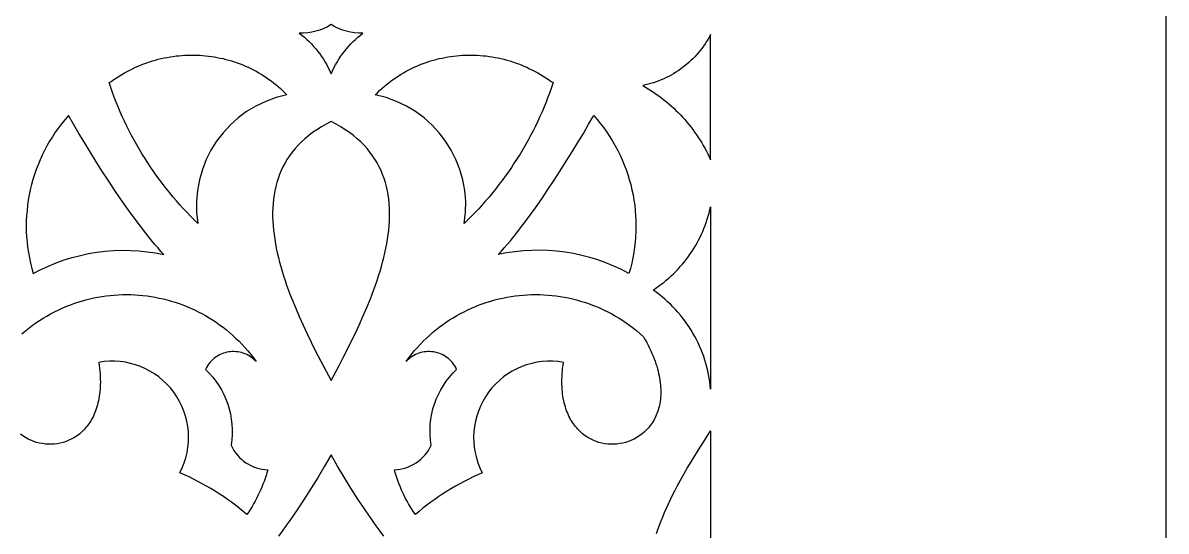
# Model space of a CAD drawing. Extents: x -660 to 660, y -460 to 460.
# Drawn here: x 509.4 to 660, y 122.3 to 189.2 of the extents above; entities that cross this region are included whole.
import ezdxf

# ---------------------------------------------------------------- set-up
doc = ezdxf.new("R2010")
doc.units = 0
doc.layers.add('LAYER_1', color=18, linetype='CONTINUOUS')

msp = doc.modelspace()

# ---------------------------------------------------------------- linework, layer by layer
at = {"layer": 'LAYER_1'}
for points in [[(-660, -460), (660, -460), (660, 460), (-660, 460)], [(600, 171.2), (600, 187.7), (599.83, 187.38), (599.65, 187.07), (599.46, 186.75), (599.26, 186.45), (599.05, 186.15), (598.84, 185.86), (598.62, 185.57), (598.39, 185.3), (598.15, 185.02), (597.91, 184.76), (597.66, 184.5), (597.4, 184.25), (597.13, 184.01), (596.86, 183.77), (596.58, 183.55), (596.3, 183.33), (596.01, 183.11), (595.72, 182.91), (595.41, 182.71), (595.11, 182.53), (594.8, 182.35), (594.48, 182.18), (594.16, 182.02), (593.83, 181.86), (593.5, 181.72), (593.16, 181.59), (592.82, 181.46), (592.47, 181.34), (592.12, 181.24), (591.77, 181.14), (591.41, 181.05), (591.05, 180.98), (591.42, 180.76), (591.78, 180.54), (592.14, 180.32), (592.49, 180.09), (592.84, 179.85), (593.18, 179.6), (593.52, 179.35), (593.85, 179.09), (594.18, 178.82), (594.5, 178.55), (594.82, 178.27), (595.13, 177.99), (595.43, 177.7), (595.73, 177.41), (596.02, 177.11), (596.31, 176.8), (596.59, 176.49), (596.86, 176.17), (597.13, 175.85), (597.39, 175.52), (597.64, 175.18), (597.89, 174.85), (598.13, 174.5), (598.37, 174.15), (598.6, 173.8), (598.82, 173.44), (599.03, 173.08), (599.24, 172.71), (599.44, 172.34), (599.63, 171.97), (599.82, 171.59)], [(550, 142.15), (551.01, 144.05), (551.54, 145.07), (552.08, 146.11), (552.62, 147.19), (553.15, 148.29), (553.68, 149.42), (554.2, 150.57), (554.71, 151.74), (555.19, 152.92), (555.42, 153.52), (555.64, 154.12), (555.86, 154.72), (556.06, 155.32), (556.26, 155.93), (556.45, 156.53), (556.63, 157.14), (556.79, 157.74), (556.95, 158.35), (557.09, 158.95), (557.22, 159.56), (557.33, 160.16), (557.43, 160.76), (557.52, 161.36), (557.59, 161.95), (557.64, 162.54), (557.68, 163.13), (557.7, 163.72), (557.7, 164.3), (557.68, 164.87), (557.64, 165.44), (557.59, 166.01), (557.51, 166.57), (557.41, 167.12), (557.29, 167.67), (557.15, 168.21), (556.98, 168.74), (556.79, 169.26), (556.58, 169.78), (556.34, 170.28), (556.07, 170.78), (555.78, 171.27), (555.46, 171.74), (555.12, 172.21), (554.74, 172.67), (554.34, 173.11), (553.91, 173.55), (553.44, 173.97), (552.95, 174.38), (552.43, 174.77), (551.87, 175.16), (551.28, 175.53), (550.66, 175.88), (550, 176.22), (549.34, 175.88), (548.72, 175.53), (548.13, 175.16), (547.57, 174.77), (547.05, 174.38), (546.56, 173.97), (546.09, 173.55), (545.66, 173.11), (545.26, 172.67), (544.88, 172.21), (544.54, 171.74), (544.22, 171.27), (543.93, 170.78), (543.66, 170.28), (543.42, 169.78), (543.21, 169.26), (543.02, 168.74), (542.85, 168.21), (542.71, 167.67), (542.59, 167.12), (542.49, 166.57), (542.41, 166.01), (542.36, 165.44), (542.32, 164.87), (542.3, 164.3), (542.3, 163.72), (542.32, 163.13), (542.36, 162.54), (542.41, 161.95), (542.48, 161.36), (542.57, 160.76), (542.67, 160.16), (542.78, 159.56), (542.91, 158.95), (543.05, 158.35), (543.21, 157.74), (543.37, 157.14), (543.55, 156.53), (543.74, 155.93), (543.94, 155.32), (544.14, 154.72), (544.36, 154.12), (544.58, 153.52), (544.81, 152.92), (545.29, 151.74), (545.8, 150.57), (546.32, 149.42), (546.85, 148.29), (547.38, 147.19), (547.92, 146.11), (548.99, 144.05)], [(600, 141.02), (599.95, 141.51), (599.89, 142), (599.81, 142.48), (599.72, 142.96), (599.61, 143.44), (599.5, 143.91), (599.37, 144.38), (599.23, 144.85), (599.08, 145.31), (598.91, 145.76), (598.73, 146.21), (598.54, 146.66), (598.34, 147.1), (598.12, 147.53), (597.9, 147.96), (597.66, 148.38), (597.41, 148.79), (597.15, 149.2), (596.88, 149.6), (596.6, 149.99), (596.31, 150.38), (596.01, 150.76), (595.69, 151.13), (595.37, 151.49), (595.03, 151.84), (594.69, 152.19), (594.33, 152.52), (593.97, 152.85), (593.6, 153.17), (593.21, 153.47), (592.82, 153.77), (592.42, 154.06), (592.78, 154.3), (593.14, 154.55), (593.48, 154.81), (593.83, 155.07), (594.16, 155.35), (594.49, 155.63), (594.81, 155.91), (595.12, 156.21), (595.42, 156.51), (595.71, 156.82), (596, 157.14), (596.28, 157.46), (596.55, 157.79), (596.81, 158.12), (597.07, 158.47), (597.31, 158.81), (597.55, 159.16), (597.78, 159.52), (598, 159.89), (598.21, 160.25), (598.41, 160.63), (598.6, 161.01), (598.78, 161.39), (598.96, 161.78), (599.12, 162.17), (599.28, 162.56), (599.42, 162.96), (599.56, 163.37), (599.68, 163.78), (599.8, 164.19), (599.9, 164.6), (600, 165.02)]]:
    msp.add_lwpolyline(points, close=True, dxfattribs=at)
for points in [[(550, 182.53, -0.125473), (554.19, 187.88, -0.158351), (550, 189, -0.158351), (545.81, 187.88, -0.125473)], [(532.45, 162.83), (531.97, 163.3), (531.49, 163.77), (531.02, 164.26), (530.55, 164.76), (530.09, 165.26), (529.64, 165.78), (529.19, 166.3), (528.75, 166.84), (528.32, 167.38), (527.89, 167.93), (527.47, 168.48), (527.06, 169.05), (526.65, 169.62), (526.25, 170.2), (525.87, 170.78), (525.49, 171.37), (525.11, 171.96), (524.75, 172.56), (524.4, 173.17), (524.06, 173.78), (523.72, 174.39), (523.4, 175.01), (523.08, 175.64), (522.78, 176.26), (522.49, 176.89), (522.2, 177.52), (521.93, 178.16), (521.67, 178.79), (521.43, 179.43), (521.19, 180.07), (520.97, 180.71), (520.75, 181.35), (521.03, 181.5), (521.37, 181.75), (521.71, 181.98), (522.06, 182.2), (522.41, 182.42), (522.77, 182.63), (523.12, 182.82), (523.49, 183.01), (523.85, 183.19), (524.22, 183.37), (524.59, 183.53), (524.96, 183.68), (525.33, 183.83), (525.71, 183.97), (526.09, 184.09), (526.47, 184.21), (526.85, 184.32), (527.24, 184.42), (527.62, 184.52), (528.01, 184.6), (528.4, 184.68), (528.79, 184.75), (529.18, 184.8), (529.57, 184.86), (529.96, 184.9), (530.35, 184.93), (530.74, 184.95), (531.13, 184.97), (531.52, 184.98), (531.91, 184.98), (532.3, 184.97), (532.69, 184.95), (533.08, 184.92), (533.47, 184.89), (533.86, 184.85), (534.24, 184.8), (534.63, 184.74), (535.01, 184.67), (535.39, 184.59), (535.77, 184.51), (536.15, 184.41), (536.52, 184.31), (536.89, 184.2), (537.26, 184.09), (537.63, 183.96), (538, 183.83), (538.36, 183.68), (538.72, 183.53), (539.07, 183.37), (539.42, 183.21), (539.77, 183.03), (540.12, 182.85), (540.46, 182.66), (540.79, 182.46), (541.12, 182.25), (541.45, 182.04), (541.77, 181.81), (542.09, 181.58), (542.41, 181.34), (542.71, 181.09), (543.02, 180.84), (543.32, 180.58), (543.61, 180.3), (543.9, 180.02), (544.18, 179.74, 0.402098)], [(567.55, 162.83, 0.402098), (555.82, 179.74), (556.1, 180.02), (556.39, 180.3), (556.68, 180.58), (556.98, 180.84), (557.29, 181.09), (557.59, 181.34), (557.91, 181.58), (558.23, 181.81), (558.55, 182.04), (558.88, 182.25), (559.21, 182.46), (559.54, 182.66), (559.88, 182.85), (560.23, 183.03), (560.58, 183.21), (560.93, 183.37), (561.28, 183.53), (561.64, 183.68), (562, 183.83), (562.37, 183.96), (562.74, 184.09), (563.11, 184.2), (563.48, 184.31), (563.85, 184.41), (564.23, 184.51), (564.61, 184.59), (564.99, 184.67), (565.37, 184.74), (565.76, 184.8), (566.14, 184.85), (566.53, 184.89), (566.92, 184.92), (567.31, 184.95), (567.7, 184.97), (568.09, 184.98), (568.48, 184.98), (568.87, 184.97), (569.26, 184.95), (569.65, 184.93), (570.04, 184.9), (570.43, 184.86), (570.82, 184.8), (571.21, 184.75), (571.6, 184.68), (571.99, 184.6), (572.38, 184.52), (572.76, 184.42), (573.15, 184.32), (573.53, 184.21), (573.91, 184.09), (574.29, 183.97), (574.67, 183.83), (575.04, 183.68), (575.41, 183.53), (575.78, 183.37), (576.15, 183.19), (576.51, 183.01), (576.88, 182.82), (577.23, 182.63), (577.59, 182.42), (577.94, 182.2), (578.29, 181.98), (578.63, 181.75), (578.97, 181.5), (579.25, 181.35), (579.03, 180.71), (578.81, 180.07), (578.57, 179.43), (578.33, 178.79), (578.07, 178.16), (577.8, 177.52), (577.51, 176.89), (577.22, 176.26), (576.92, 175.64), (576.6, 175.01), (576.28, 174.39), (575.94, 173.78), (575.6, 173.17), (575.25, 172.56), (574.89, 171.96), (574.51, 171.37), (574.13, 170.78), (573.75, 170.2), (573.35, 169.62), (572.94, 169.05), (572.53, 168.48), (572.11, 167.93), (571.68, 167.38), (571.25, 166.84), (570.81, 166.3), (570.36, 165.78), (569.91, 165.26), (569.45, 164.76), (568.98, 164.26), (568.51, 163.77), (568.03, 163.3)], [(510.77, 156.22, -0.182436), (527.98, 158.72), (527.59, 159.15), (527.2, 159.6), (526.8, 160.07), (526.39, 160.55), (525.58, 161.56), (524.75, 162.63), (523.92, 163.74), (523.09, 164.89), (522.26, 166.08), (521.43, 167.29), (520.62, 168.51), (519.81, 169.75), (519.02, 171), (518.25, 172.24), (517.5, 173.47), (516.77, 174.68), (516.08, 175.87), (515.41, 177.03), (514.95, 176.49), (514.5, 175.95), (514.08, 175.39), (513.67, 174.82), (513.29, 174.24), (512.92, 173.65), (512.57, 173.04), (512.25, 172.43), (511.94, 171.81), (511.66, 171.18), (511.39, 170.55), (511.14, 169.9), (510.92, 169.25), (510.72, 168.59), (510.53, 167.93), (510.37, 167.26), (510.23, 166.58), (510.11, 165.9), (510.01, 165.22), (509.94, 164.53), (509.88, 163.84), (509.85, 163.15), (509.84, 162.46), (509.85, 161.76), (509.89, 161.07), (509.95, 160.37), (510.02, 159.68), (510.13, 158.98), (510.25, 158.29), (510.4, 157.6), (510.57, 156.91)], [(572.02, 158.72), (572.41, 159.15), (572.8, 159.6), (573.2, 160.07), (573.61, 160.55), (574.42, 161.56), (575.25, 162.63), (576.08, 163.74), (576.91, 164.89), (577.74, 166.08), (578.57, 167.29), (579.38, 168.51), (580.19, 169.75), (580.98, 171), (581.75, 172.24), (582.5, 173.47), (583.23, 174.68), (583.92, 175.87), (584.59, 177.03), (585.05, 176.49), (585.5, 175.95), (585.92, 175.39), (586.33, 174.82), (586.71, 174.24), (587.08, 173.65), (587.43, 173.04), (587.75, 172.43), (588.06, 171.81), (588.34, 171.18), (588.61, 170.55), (588.86, 169.9), (589.08, 169.25), (589.28, 168.59), (589.47, 167.93), (589.63, 167.26), (589.77, 166.58), (589.89, 165.9), (589.99, 165.22), (590.06, 164.53), (590.12, 163.84), (590.15, 163.15), (590.16, 162.46), (590.15, 161.76), (590.11, 161.07), (590.05, 160.37), (589.98, 159.68), (589.87, 158.98), (589.75, 158.29), (589.6, 157.6), (589.43, 156.91), (589.23, 156.22, 0.182436)], [(561.1, 124.52), (560.86, 124.87), (560.64, 125.21), (560.42, 125.56), (560.21, 125.92), (560.01, 126.28), (559.82, 126.64), (559.64, 127), (559.46, 127.37), (559.29, 127.74), (559.13, 128.12), (558.98, 128.49), (558.83, 128.87), (558.69, 129.25), (558.57, 129.64), (558.45, 130.02), (558.33, 130.41), (558.72, 130.43), (559.11, 130.49), (559.48, 130.57), (559.85, 130.67), (560.21, 130.8), (560.56, 130.95), (560.89, 131.13), (561.22, 131.33), (561.52, 131.55), (561.82, 131.79), (562.09, 132.06), (562.35, 132.34), (562.59, 132.64), (562.81, 132.96), (563, 133.29), (563.18, 133.65, -0.249326), (566.54, 143.62), (566.42, 143.86), (566.29, 144.09), (566.14, 144.31), (565.98, 144.51), (565.82, 144.7), (565.64, 144.87), (565.45, 145.04), (565.26, 145.19), (565.05, 145.33), (564.84, 145.45), (564.63, 145.56), (564.41, 145.66), (564.18, 145.74), (563.95, 145.81), (563.72, 145.87), (563.48, 145.91), (563.24, 145.94), (563, 145.96), (562.76, 145.96), (562.52, 145.94), (562.28, 145.92), (562.04, 145.88), (561.8, 145.82), (561.57, 145.75), (561.34, 145.66), (561.11, 145.56), (560.89, 145.45), (560.68, 145.32), (560.47, 145.17), (560.27, 145.01), (560.07, 144.84), (559.89, 144.65), (560.24, 145.12), (560.59, 145.59), (560.96, 146.04), (561.34, 146.47), (561.73, 146.9), (562.13, 147.31), (562.53, 147.7), (562.95, 148.09), (563.37, 148.46), (563.8, 148.82), (564.24, 149.16), (564.69, 149.5), (565.14, 149.82), (565.61, 150.12), (566.07, 150.41), (566.55, 150.69), (567.03, 150.96), (567.52, 151.21), (568.01, 151.45), (568.51, 151.68), (569.01, 151.89), (569.52, 152.09), (570.03, 152.28), (570.54, 152.45), (571.06, 152.61), (571.58, 152.75), (572.11, 152.89), (572.64, 153), (573.17, 153.11), (573.71, 153.2), (574.24, 153.28), (574.78, 153.34), (575.32, 153.39), (575.86, 153.42), (576.4, 153.45), (576.94, 153.45), (577.48, 153.45), (578.03, 153.43), (578.57, 153.39), (579.11, 153.34), (579.65, 153.28), (580.19, 153.21), (580.73, 153.12), (581.26, 153.01), (581.8, 152.89), (582.33, 152.76), (582.86, 152.61), (583.38, 152.45), (583.91, 152.27), (584.43, 152.08), (584.94, 151.88), (585.45, 151.66), (585.96, 151.43), (586.46, 151.18), (586.96, 150.92), (587.45, 150.64), (587.94, 150.35), (588.42, 150.04), (588.89, 149.72), (589.36, 149.39), (589.82, 149.04), (590.28, 148.67), (590.72, 148.29), (591.16, 147.9), (591.37, 147.52), (591.57, 147.15), (591.76, 146.79), (591.94, 146.42), (592.11, 146.07), (592.27, 145.72), (592.41, 145.37), (592.55, 145.02), (592.67, 144.69), (592.79, 144.35), (592.89, 144.02), (592.99, 143.7), (593.07, 143.38), (593.15, 143.06), (593.21, 142.75), (593.27, 142.45), (593.32, 142.15), (593.36, 141.85), (593.39, 141.56), (593.41, 141.27), (593.43, 140.99), (593.43, 140.72), (593.43, 140.45), (593.42, 140.18), (593.4, 139.92), (593.38, 139.66), (593.34, 139.41), (593.3, 139.17), (593.26, 138.92), (593.2, 138.69), (593.14, 138.46), (593.08, 138.23), (593, 138.01), (592.92, 137.8), (592.74, 137.38), (592.54, 136.99), (592.32, 136.62), (592.08, 136.27), (591.81, 135.94), (591.53, 135.64), (591.24, 135.35), (590.92, 135.09), (590.6, 134.85), (590.26, 134.64), (589.91, 134.45), (589.55, 134.28), (589.18, 134.13), (588.8, 134.01), (588.42, 133.91), (588.03, 133.84), (587.64, 133.79), (587.24, 133.76), (586.85, 133.76), (586.45, 133.78), (586.06, 133.83), (585.67, 133.91), (585.28, 134.01), (584.9, 134.13), (584.53, 134.28), (584.16, 134.46), (583.8, 134.66), (583.46, 134.89), (583.12, 135.15), (582.8, 135.43), (582.49, 135.74), (582.35, 135.91), (582.2, 136.08), (582.06, 136.26), (581.93, 136.44), (581.8, 136.64), (581.67, 136.83), (581.55, 137.04), (581.43, 137.25), (581.32, 137.47), (581.22, 137.7), (581.12, 137.94), (581.03, 138.18), (580.94, 138.43), (580.86, 138.68), (580.78, 138.94), (580.71, 139.21), (580.65, 139.49), (580.59, 139.78), (580.54, 140.07), (580.5, 140.37), (580.47, 140.67), (580.44, 140.99), (580.42, 141.31), (580.41, 141.64), (580.4, 141.97), (580.41, 142.31), (580.42, 142.66), (580.44, 143.02), (580.47, 143.39), (580.5, 143.76), (580.55, 144.14), (580.6, 144.53, 0.623384), (569.91, 130.02), (569.31, 129.75), (568.72, 129.47), (568.13, 129.18), (567.54, 128.88), (566.97, 128.57), (566.4, 128.25), (565.84, 127.92), (565.28, 127.58), (564.73, 127.23), (564.19, 126.87), (563.65, 126.5), (563.13, 126.12), (562.61, 125.73), (562.1, 125.34), (561.59, 124.93)]]:
    msp.add_lwpolyline(points, format="xyb", close=True, dxfattribs=at)
msp.add_lwpolyline([(509.28, 148.29), (509.72, 148.67), (510.18, 149.04), (510.64, 149.39), (511.11, 149.72), (511.58, 150.04), (512.06, 150.35), (512.55, 150.64), (513.04, 150.92), (513.54, 151.18), (514.04, 151.43), (514.55, 151.66), (515.06, 151.88), (515.57, 152.08), (516.09, 152.27), (516.62, 152.45), (517.14, 152.61), (517.67, 152.76), (518.2, 152.89), (518.74, 153.01), (519.27, 153.12), (519.81, 153.21), (520.35, 153.28), (520.89, 153.34), (521.43, 153.39), (521.97, 153.43), (522.52, 153.45), (523.06, 153.45), (523.6, 153.45), (524.14, 153.42), (524.68, 153.39), (525.22, 153.34), (525.76, 153.28), (526.29, 153.2), (526.83, 153.11), (527.36, 153), (527.89, 152.89), (528.42, 152.75), (528.94, 152.61), (529.46, 152.45), (529.97, 152.28), (530.48, 152.09), (530.99, 151.89), (531.49, 151.68), (531.99, 151.45), (532.48, 151.21), (532.97, 150.96), (533.45, 150.69), (533.93, 150.41), (534.39, 150.12), (534.86, 149.82), (535.31, 149.5), (535.76, 149.16), (536.2, 148.82), (536.63, 148.46), (537.05, 148.09), (537.47, 147.7), (537.87, 147.31), (538.27, 146.9), (538.66, 146.47), (539.04, 146.04), (539.41, 145.59), (539.76, 145.12), (540.11, 144.65), (539.93, 144.84), (539.73, 145.01), (539.53, 145.17), (539.32, 145.32), (539.11, 145.45), (538.89, 145.56), (538.66, 145.66), (538.43, 145.75), (538.2, 145.82), (537.96, 145.88), (537.72, 145.92), (537.48, 145.94), (537.24, 145.96), (537, 145.96), (536.76, 145.94), (536.52, 145.91), (536.28, 145.87), (536.05, 145.81), (535.82, 145.74), (535.59, 145.66), (535.37, 145.56), (535.16, 145.45), (534.95, 145.33), (534.74, 145.19), (534.55, 145.04), (534.36, 144.87), (534.18, 144.7), (534.02, 144.51), (533.86, 144.31), (533.71, 144.09), (533.58, 143.86), (533.46, 143.62, -0.249326), (536.82, 133.65), (537, 133.29), (537.19, 132.96), (537.41, 132.64), (537.65, 132.34), (537.91, 132.06), (538.18, 131.79), (538.48, 131.55), (538.78, 131.33), (539.11, 131.13), (539.44, 130.95), (539.79, 130.8), (540.15, 130.67), (540.52, 130.57), (540.89, 130.49), (541.28, 130.43), (541.67, 130.41), (541.55, 130.02), (541.43, 129.64), (541.31, 129.25), (541.17, 128.87), (541.02, 128.49), (540.87, 128.12), (540.71, 127.74), (540.54, 127.37), (540.36, 127), (540.18, 126.64), (539.99, 126.28), (539.79, 125.92), (539.58, 125.56), (539.36, 125.21), (539.14, 124.87), (538.9, 124.52), (538.41, 124.93), (537.9, 125.34), (537.39, 125.73), (536.87, 126.12), (536.35, 126.5), (535.81, 126.87), (535.27, 127.23), (534.72, 127.58), (534.16, 127.92), (533.6, 128.25), (533.03, 128.57), (532.46, 128.88), (531.87, 129.18), (531.28, 129.47), (530.69, 129.75), (530.09, 130.02, 0.623384), (519.4, 144.53), (519.45, 144.14), (519.5, 143.76), (519.53, 143.39), (519.56, 143.02), (519.58, 142.66), (519.59, 142.31), (519.6, 141.97), (519.59, 141.64), (519.58, 141.31), (519.56, 140.99), (519.53, 140.67), (519.5, 140.37), (519.46, 140.07), (519.41, 139.78), (519.35, 139.49), (519.29, 139.21), (519.22, 138.94), (519.14, 138.68), (519.06, 138.43), (518.97, 138.18), (518.88, 137.94), (518.78, 137.7), (518.68, 137.47), (518.57, 137.25), (518.45, 137.04), (518.33, 136.83), (518.2, 136.64), (518.07, 136.44), (517.94, 136.26), (517.8, 136.08), (517.65, 135.91), (517.51, 135.74), (517.2, 135.43), (516.88, 135.15), (516.54, 134.89), (516.2, 134.66), (515.84, 134.46), (515.47, 134.28), (515.1, 134.13), (514.72, 134.01), (514.33, 133.91), (513.94, 133.83), (513.55, 133.78), (513.15, 133.76), (512.76, 133.76), (512.36, 133.79), (511.97, 133.84), (511.58, 133.91), (511.2, 134.01), (510.82, 134.13), (510.45, 134.28), (510.09, 134.45), (509.74, 134.64), (509.4, 134.85), (509.08, 135.09)], format="xyb", dxfattribs=at)
for points in [[(592.88, 122.02), (593.06, 122.56), (593.26, 123.11), (593.47, 123.67), (593.69, 124.23), (593.92, 124.79), (594.17, 125.35), (594.43, 125.92), (594.7, 126.49), (594.99, 127.07), (595.28, 127.65), (595.58, 128.23), (596.23, 129.41), (596.91, 130.6), (597.63, 131.81), (598.38, 133.03), (599.18, 134.27), (600, 135.52), (600, 102.52)], [(556.95, 121.66), (556.45, 122.34), (555.95, 123.03), (555.45, 123.72), (554.97, 124.42), (554.49, 125.13), (553.54, 126.54), (552.62, 127.98), (551.72, 129.43), (550.85, 130.9), (550, 132.39), (549.15, 130.9), (548.28, 129.43), (547.38, 127.98), (546.46, 126.54), (545.51, 125.13), (545.03, 124.42), (544.55, 123.72), (544.05, 123.03), (543.55, 122.34), (543.05, 121.66)]]:
    msp.add_lwpolyline(points, dxfattribs=at)

doc.saveas('drawing.dxf')
